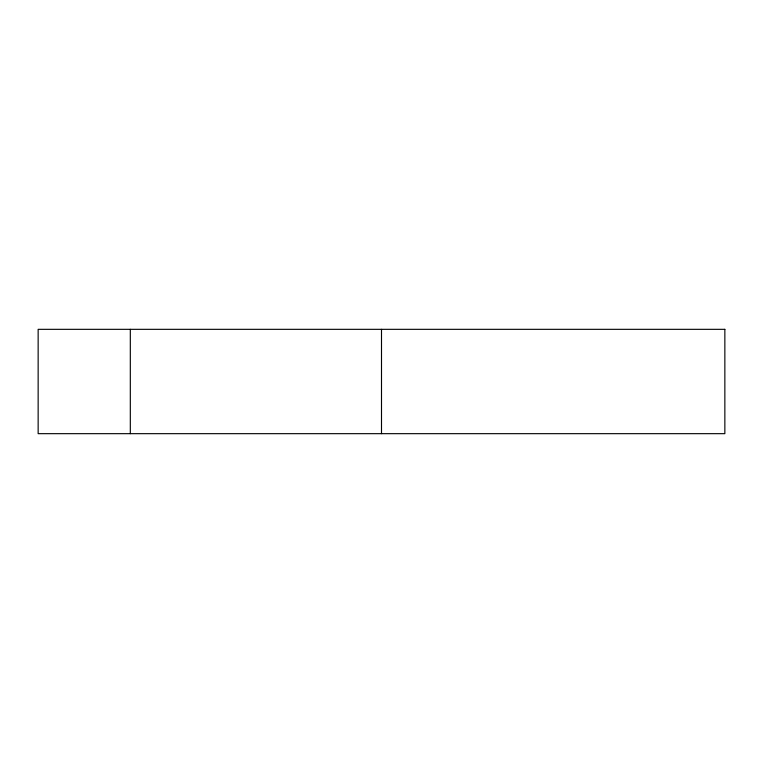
<?xml version="1.0" encoding="UTF-8"?>
<svg xmlns="http://www.w3.org/2000/svg" width="763" height="763" viewBox="0 0 763 763"><rect width="100%" height="100%" fill="white"/><g stroke="black" fill="none" stroke-linecap="round" stroke-linejoin="round"><path stroke-width="1.14" d="M381.5 329.33L381.5 433.67M130.311 329.33L130.311 433.67M724.85 329.33L38.15 329.33L38.15 433.67L724.85 433.67L724.85 329.33"/></g></svg>
